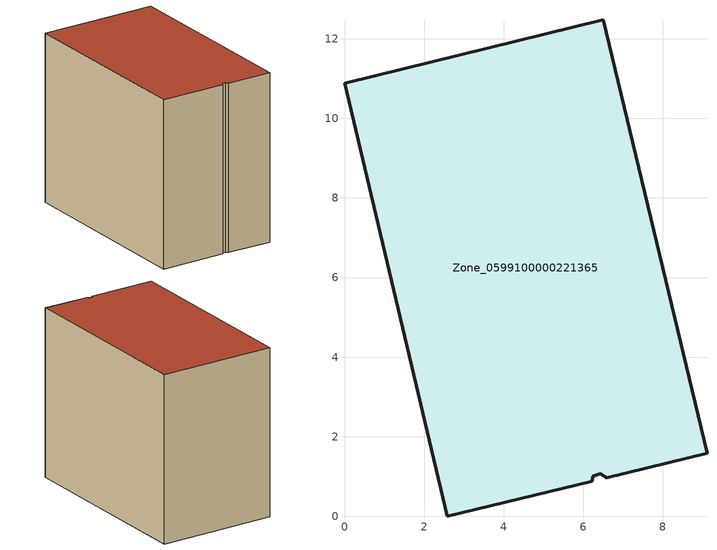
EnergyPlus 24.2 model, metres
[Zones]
Zone_0599100000221365
 floor ground (C_G): 6.59,0.97 6.43,1.07 6.24,1.01 6.22,0.88 2.58,0 0,10.88 6.5,12.48 9.11,1.58 z0
 wall outside (C_F): 2.58,0 6.22,0.88 6.24,1.01 6.43,1.07 6.59,0.97 9.11,1.58 6.5,12.48 0,10.88 2.58,0 z0:9.59
 roof outside (C_R): 6.43,1.07 6.59,0.97 9.11,1.58 6.5,12.48 0,10.88 2.58,0 6.22,0.88 6.24,1.01 z9.59
[BUILDING]
Pand.0599100000221365: North Axis=0; Terrain=City; Loads Convergence Tolerance Value=0.04; Temperature Convergence Tolerance Value=0.4; Solar Distribution=FullExterior; Maximum Number of Warmup Days=25; Minimum Number of Warmup Days=1
[Site:Location]
Rotterdam.The.Hague.AP_ZH_NLD Design_Conditions: Latitude=51.96; Longitude=4.45; Time Zone=1; Elevation=-4.5
[SITE:GROUNDTEMPERATURE:BUILDINGSURFACE]
18, 18, 18, 18, 18, 18, 18, 18, 18, 18, 18, 18
[MATERIAL] Thermal Absorptance=0.9; Solar Absorptance=0.7; Visible Absorptance=0.7
Name | Roughness | Thickness | Conductivity | Density | Specific Heat
G.TI.1946 | MediumSmooth | 0.15 | 1 | 540 | 1210
F.TI.1946 | Rough | 0.3 | 0.857143 | 1920 | 840
R.TI.1946 | MediumRough | 0.2 | 0.1 | 1500 | 1000
[CONSTRUCTION]
C_G: G.TI.1946
C_F: F.TI.1946
C_R: R.TI.1946
[ZONE]
Zone_0599100000221365: Type=1; Multiplier=1; Ceiling Height=Autocalculate; Volume=Autocalculate; Floor Area=autocalculate; Part of Total Floor Area=Yes
[ZONEINFILTRATION:DESIGNFLOWRATE]
Infil_Zone_0599100000221365: Zone or ZoneList or Space or SpaceList=Zone_0599100000221365; Schedule=AlwaysOn; Design Flow Rate Calculation Method=Flow/Area; Flow Rate per Floor Area=0.003; Constant Term Coefficient=1; Temperature Term Coefficient=0; Velocity Term Coefficient=0; Velocity Squared Term Coefficient=0
[HVACTEMPLATE:ZONE:IDEALLOADSAIRSYSTEM]
Zone_0599100000221365: Maximum Heating Supply Air Temperature=50; Minimum Cooling Supply Air Temperature=13; Maximum Heating Supply Air Humidity Ratio=0.0156; Minimum Cooling Supply Air Humidity Ratio=0.0077; Heating Limit=NoLimit; Cooling Limit=NoLimit; Dehumidification Control Type=ConstantSensibleHeatRatio; Cooling Sensible Heat Ratio=0.7; Dehumidification Setpoint=60; Humidification Control Type=None; Humidification Setpoint=30; Outdoor Air Method=None; Outdoor Air Flow Rate per Person=0.00944; Outdoor Air Flow Rate per Zone Floor Area=0; Outdoor Air Flow Rate per Zone=0; Demand Controlled Ventilation Type=None; Outdoor Air Economizer Type=NoEconomizer; Heat Recovery Type=None; Sensible Heat Recovery Effectiveness=0.7; Latent Heat Recovery Effectiveness=0.65
[ZONECONTROL:THERMOSTAT]
ThermostatControl_Zone_0599100000221365: Zone or ZoneList=Zone_0599100000221365; Control Type Schedule=DualSetpointControlType; Control 1=Thermostat_Zone_0599100000221365; Temperature Difference Between Cutout And Setpoint=0
[THERMOSTATSETPOINT:DUALSETPOINT]
Thermostat_Zone_0599100000221365: Heating Setpoint Temperature Schedule=HeatingSetpoint_Zone_0599100000221365; Cooling Setpoint Temperature Schedule=CoolingSetpoint_Zone_0599100000221365
[SCHEDULE:COMPACT]
HeatingSetpoint_Zone_0599100000221365: Through: 12/31, For: AllDays, Until: 24:00, 21
CoolingSetpoint_Zone_0599100000221365: Through: 12/31, For: AllDays, Until: 24:00, 24
DualSetpointControlType: Through: 12/31, For: AllDays, Until: 24:00, 4
AlwaysOn: Through: 12/31, For: AllDays, Until: 24:00, 1
